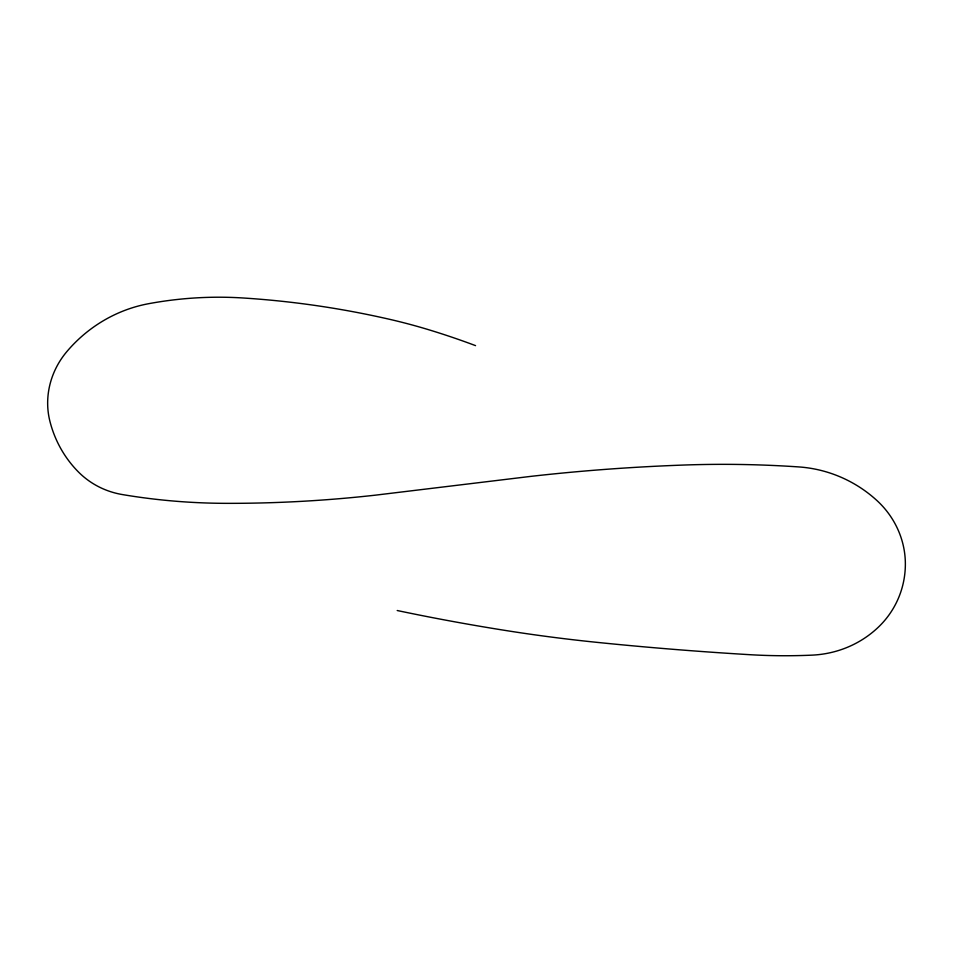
<?xml version="1.0" encoding="UTF-8"?>
<svg xmlns="http://www.w3.org/2000/svg" width="953" height="953" viewBox="0 0 953 953"><rect width="100%" height="100%" fill="white"/><g stroke="black" fill="none" stroke-linecap="round" stroke-linejoin="round"><path stroke-width="1.43" d="M397.21 610.516A1928.348 1503.107 -10.6 0 0 503.244 630.112A1471.503 1215.266 -10.7 0 0 596.876 642.346A2852.913 1988.411 -11.4 0 0 749.582 654.675A555.528 515.68 -1.7 0 0 811.968 655.14A105.402 101.459 25.9 0 0 878.583 626.955A93.87 90.261 26.8 0 0 905.35 565.594A87.295 83.864 26.9 0 0 876.998 500.599A124.712 120.245 29.5 0 0 798.733 466.922A1431.62 1226.106 69.3 0 0 683.909 465.04A3893.744 2724.77 71.6 0 0 530.857 476.369L375.78 495.119A1164.483 976.575 -20.9 0 1 225.944 503.339A621.273 558.875 -25.7 0 1 122.294 494.547A89.606 84.34 -46.9 0 1 78.086 471.628A122.46 115.432 -44.8 0 1 49.866 421.095A77.693 72.904 -46.8 0 1 66.758 351.705A136.112 128.715 -47.8 0 1 148.561 303.709A411.97 392.684 -68.4 0 1 242.777 297.967A1142.337 1017.828 89.3 0 1 388.467 319.052A664.467 624.072 -84.4 0 1 429.422 329.952A906.053 827.954 -88 0 1 475.547 345.629"/></g></svg>
